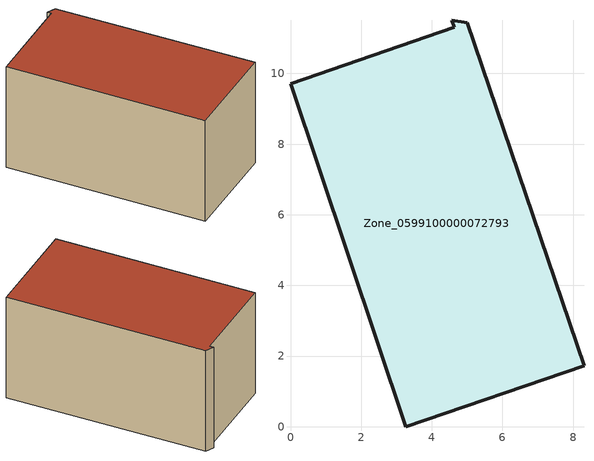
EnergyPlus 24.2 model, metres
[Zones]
Zone_0599100000072793
 floor ground (C_G): 4.63,11.3 4.56,11.51 5.01,11.44 8.31,1.73 3.26,0 0,9.71 z0
 wall outside (C_F): 3.26,0 8.31,1.73 5.01,11.44 4.56,11.51 4.63,11.3 0,9.71 3.26,0 z0:5.6
 roof outside (C_R): 4.56,11.51 4.63,11.3 0,9.71 3.26,0 8.31,1.73 5.01,11.44 z5.6
[BUILDING]
Pand.0599100000072793: North Axis=0; Terrain=City; Loads Convergence Tolerance Value=0.04; Temperature Convergence Tolerance Value=0.4; Solar Distribution=FullExterior; Maximum Number of Warmup Days=25; Minimum Number of Warmup Days=1
[Site:Location]
Rotterdam.The.Hague.AP_ZH_NLD Design_Conditions: Latitude=51.96; Longitude=4.45; Time Zone=1; Elevation=-4.5
[SITE:GROUNDTEMPERATURE:BUILDINGSURFACE]
18, 18, 18, 18, 18, 18, 18, 18, 18, 18, 18, 18
[MATERIAL] Thermal Absorptance=0.9; Solar Absorptance=0.7; Visible Absorptance=0.7
Name | Roughness | Thickness | Conductivity | Density | Specific Heat
G.TI.1946-1964 | MediumSmooth | 0.15 | 1 | 540 | 1210
F.TI.1946-1964 | Rough | 0.3 | 0.857143 | 1920 | 840
R.TI.1946-1964 | MediumRough | 0.2 | 0.277778 | 1500 | 1000
[CONSTRUCTION]
C_G: G.TI.1946-1964
C_F: F.TI.1946-1964
C_R: R.TI.1946-1964
[ZONE]
Zone_0599100000072793: Type=1; Multiplier=1; Ceiling Height=Autocalculate; Volume=Autocalculate; Floor Area=autocalculate; Part of Total Floor Area=Yes
[ZONEINFILTRATION:DESIGNFLOWRATE]
Infil_Zone_0599100000072793: Zone or ZoneList or Space or SpaceList=Zone_0599100000072793; Schedule=AlwaysOn; Design Flow Rate Calculation Method=Flow/Area; Flow Rate per Floor Area=0.003; Constant Term Coefficient=1; Temperature Term Coefficient=0; Velocity Term Coefficient=0; Velocity Squared Term Coefficient=0
[HVACTEMPLATE:ZONE:IDEALLOADSAIRSYSTEM]
Zone_0599100000072793: Maximum Heating Supply Air Temperature=50; Minimum Cooling Supply Air Temperature=13; Maximum Heating Supply Air Humidity Ratio=0.0156; Minimum Cooling Supply Air Humidity Ratio=0.0077; Heating Limit=NoLimit; Cooling Limit=NoLimit; Dehumidification Control Type=ConstantSensibleHeatRatio; Cooling Sensible Heat Ratio=0.7; Dehumidification Setpoint=60; Humidification Control Type=None; Humidification Setpoint=30; Outdoor Air Method=None; Outdoor Air Flow Rate per Person=0.00944; Outdoor Air Flow Rate per Zone Floor Area=0; Outdoor Air Flow Rate per Zone=0; Demand Controlled Ventilation Type=None; Outdoor Air Economizer Type=NoEconomizer; Heat Recovery Type=None; Sensible Heat Recovery Effectiveness=0.7; Latent Heat Recovery Effectiveness=0.65
[ZONECONTROL:THERMOSTAT]
ThermostatControl_Zone_0599100000072793: Zone or ZoneList=Zone_0599100000072793; Control Type Schedule=DualSetpointControlType; Control 1=Thermostat_Zone_0599100000072793; Temperature Difference Between Cutout And Setpoint=0
[THERMOSTATSETPOINT:DUALSETPOINT]
Thermostat_Zone_0599100000072793: Heating Setpoint Temperature Schedule=HeatingSetpoint_Zone_0599100000072793; Cooling Setpoint Temperature Schedule=CoolingSetpoint_Zone_0599100000072793
[SCHEDULE:COMPACT]
HeatingSetpoint_Zone_0599100000072793: Through: 12/31, For: AllDays, Until: 24:00, 21
CoolingSetpoint_Zone_0599100000072793: Through: 12/31, For: AllDays, Until: 24:00, 24
DualSetpointControlType: Through: 12/31, For: AllDays, Until: 24:00, 4
AlwaysOn: Through: 12/31, For: AllDays, Until: 24:00, 1
